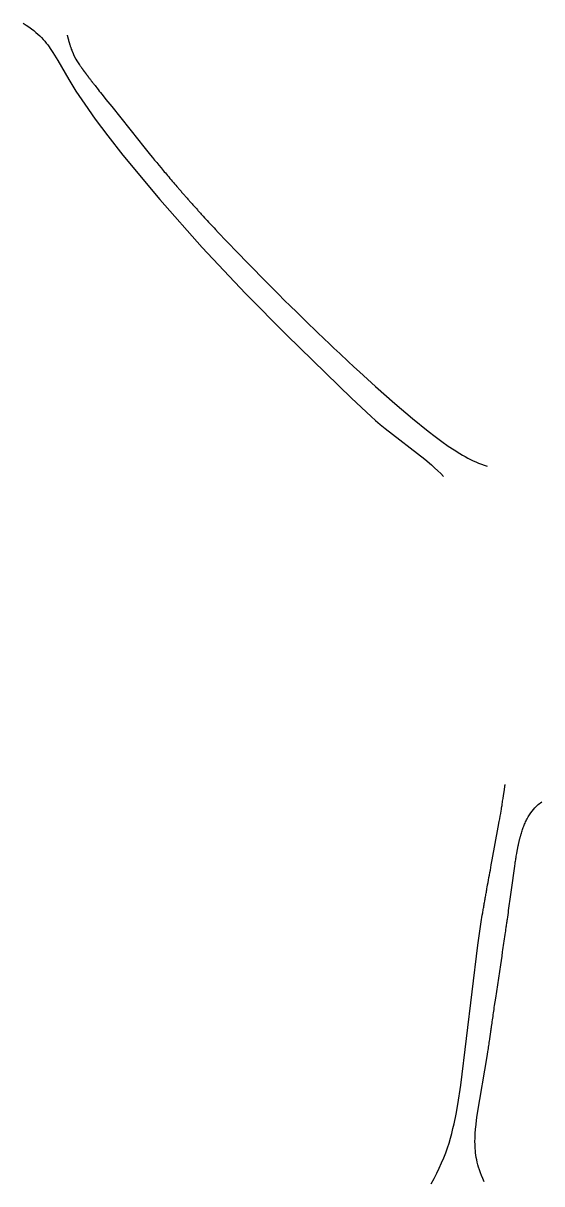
# Model space of a CAD drawing. Header units: metres. Extents: x 653 to 1977, y 530 to 958.
# Drawn here: x 652.5 to 765.9, y 672.2 to 926 of the extents above; entities that cross this region are included whole.
import ezdxf

# ---------------------------------------------------------------- set-up
doc = ezdxf.new("R2010")
doc.units = ezdxf.units.M
doc.layers.add('road2', color=15, linetype='Continuous', true_color=0xbf3f3f)

msp = doc.modelspace()

# ---------------------------------------------------------------- linework, layer by layer
at = {"layer": 'road2'}
msp.add_lwpolyline([(652.53, 925.96), (653.17, 925.55), (653.76, 925.15), (654.32, 924.75), (654.83, 924.36), (655.31, 923.96), (655.75, 923.58), (656.17, 923.19), (656.56, 922.8), (656.92, 922.41), (657.26, 922.02), (657.58, 921.62), (657.88, 921.23), (658.17, 920.82), (658.46, 920.42), (659, 919.58), (660.07, 917.8), (662.51, 913.63), (664.07, 911.12), (665.97, 908.26), (668.27, 905.01), (671.04, 901.3), (674.32, 897.12), (682.38, 887.39), (691.65, 876.9), (701.14, 866.84), (710.17, 857.74), (724.31, 844), (728.61, 839.95), (729.59, 839.09), (730.61, 838.22), (731.71, 837.33), (740.33, 830.65), (741.81, 829.39), (742.51, 828.75), (743.19, 828.12), (743.83, 827.48), (744.44, 826.84)], dxfattribs=at)
for points in [[(662.15, 923.35, 30.12), (662.16, 923.31, 30.12), (662.17, 923.26, 30.12), (662.18, 923.22, 30.12), (662.19, 923.17, 30.11), (662.21, 923.13, 30.11), (662.22, 923.08, 30.1), (662.23, 923.04, 30.09), (662.24, 922.99, 30.08), (662.25, 922.95, 30.07), (662.26, 922.9, 30.06), (662.27, 922.86, 30.04), (662.28, 922.82, 30.03), (662.3, 922.77, 30.01), (662.31, 922.73, 29.99), (662.32, 922.69, 29.97), (662.33, 922.64, 29.95), (662.34, 922.6, 29.93), (662.35, 922.56, 29.91), (662.36, 922.52, 29.88), (662.37, 922.47, 29.86), (662.39, 922.43, 29.83), (662.4, 922.39, 29.81), (662.41, 922.35, 29.78), (662.42, 922.31, 29.75), (662.43, 922.27, 29.72), (662.44, 922.23, 29.69), (662.45, 922.19, 29.65), (662.46, 922.15, 29.62), (662.47, 922.11, 29.58), (662.49, 922.07, 29.55), (662.51, 921.99, 29.47), (662.53, 921.91, 29.39), (662.55, 921.83, 29.31), (662.57, 921.76, 29.22), (662.6, 921.68, 29.12), (662.62, 921.61, 29.03), (662.64, 921.53, 28.93), (662.66, 921.46, 28.82), (662.68, 921.39, 28.72), (662.71, 921.31, 28.6), (662.73, 921.24, 28.49), (662.77, 921.1, 28.25), (662.82, 920.96, 28), (662.86, 920.83, 27.73), (662.91, 920.69, 27.45), (662.95, 920.56, 27.16), (663, 920.44, 26.86), (663.04, 920.31, 26.55), (663.13, 920.06, 25.9), (663.22, 919.82, 25.22), (663.42, 919.37, 23.79), (663.62, 918.93, 22.28), (664.05, 918.1, 19.21), (664.29, 917.7, 17.74), (664.54, 917.29, 16.36), (664.68, 917.09, 15.71), (664.81, 916.88, 15.1), (664.89, 916.78, 14.82), (664.96, 916.67, 14.54), (665.03, 916.57, 14.28), (665.11, 916.46, 14.03), (665.19, 916.35, 13.79), (665.27, 916.24, 13.57), (665.31, 916.19, 13.46), (665.35, 916.13, 13.36), (665.39, 916.07, 13.26), (665.43, 916.02, 13.16), (665.47, 915.96, 13.07), (665.51, 915.9, 12.98), (665.55, 915.85, 12.9), (665.6, 915.79, 12.82), (665.64, 915.73, 12.75), (665.66, 915.7, 12.71), (665.68, 915.67, 12.68), (665.7, 915.64, 12.64), (665.73, 915.61, 12.61), (665.75, 915.58, 12.58), (665.77, 915.55, 12.55), (665.79, 915.52, 12.52), (665.81, 915.49, 12.49), (665.84, 915.46, 12.47), (665.86, 915.43, 12.44), (665.88, 915.4, 12.42), (665.91, 915.37, 12.4), (665.93, 915.34, 12.37), (665.95, 915.31, 12.35), (665.97, 915.28, 12.33), (666, 915.24, 12.31), (666.02, 915.21, 12.3), (666.04, 915.18, 12.28), (666.07, 915.15, 12.26), (666.09, 915.12, 12.25), (666.12, 915.09, 12.24), (666.14, 915.06, 12.23), (666.16, 915.02, 12.21), (666.19, 914.99, 12.2), (666.21, 914.96, 12.2), (666.24, 914.93, 12.19), (666.26, 914.89, 12.18), (666.28, 914.86, 12.18), (666.31, 914.83, 12.17), (666.33, 914.8, 12.17), (666.36, 914.76, 12.17), (666.38, 914.73, 12.16), (666.41, 914.7, 12.16), (666.43, 914.67, 12.17), (666.46, 914.63, 12.17), (666.48, 914.6, 12.17), (666.51, 914.56, 12.17), (666.54, 914.53, 12.18), (666.56, 914.5, 12.19), (666.59, 914.46, 12.19), (666.61, 914.43, 12.2), (666.64, 914.4, 12.21), (666.66, 914.36, 12.22), (666.69, 914.33, 12.23), (666.72, 914.29, 12.24), (666.74, 914.26, 12.26), (666.77, 914.22, 12.27), (666.8, 914.19, 12.29), (666.82, 914.15, 12.3), (666.85, 914.12, 12.32), (666.88, 914.08, 12.34), (666.9, 914.05, 12.36), (666.96, 913.98, 12.4), (667.01, 913.91, 12.44), (667.07, 913.83, 12.49), (667.12, 913.76, 12.55), (667.18, 913.69, 12.6), (667.24, 913.62, 12.67), (667.29, 913.54, 12.73), (667.35, 913.47, 12.8), (667.41, 913.39, 12.87), (667.46, 913.32, 12.95), (667.52, 913.24, 13.03), (667.58, 913.17, 13.11), (667.64, 913.09, 13.2), (667.76, 912.94, 13.38), (667.88, 912.78, 13.58), (668, 912.63, 13.79), (668.13, 912.47, 14.02), (668.25, 912.31, 14.26), (668.38, 912.14, 14.51), (668.64, 911.81, 15.06), (668.9, 911.47, 15.66), (669.17, 911.13, 16.3), (669.45, 910.78, 16.99), (670.02, 910.05, 18.51), (670.62, 909.3, 20.2), (671.88, 907.72, 24.02), (677.79, 900.32, 43), (678.63, 899.28, 45.46), (679.49, 898.22, 47.85), (680.37, 897.14, 50.14), (680.81, 896.6, 51.24), (681.27, 896.04, 52.3), (681.73, 895.49, 53.33), (682.19, 894.92, 54.32), (682.67, 894.36, 55.26), (683.14, 893.79, 56.15), (683.39, 893.5, 56.58), (683.63, 893.21, 56.99), (683.87, 892.92, 57.39), (684.12, 892.63, 57.78), (684.36, 892.34, 58.15), (684.61, 892.04, 58.51), (684.86, 891.75, 58.85), (685.11, 891.45, 59.17), (685.37, 891.16, 59.48), (685.62, 890.86, 59.77), (685.88, 890.56, 60.05), (686.14, 890.26, 60.3), (686.26, 890.11, 60.43), (686.39, 889.96, 60.54), (686.52, 889.81, 60.66), (686.65, 889.66, 60.76), (686.79, 889.51, 60.87), (686.92, 889.36, 60.96), (687.05, 889.21, 61.06), (687.18, 889.05, 61.15), (687.31, 888.9, 61.23), (687.45, 888.75, 61.31), (687.58, 888.6, 61.38), (687.71, 888.45, 61.45), (687.85, 888.29, 61.51), (687.98, 888.14, 61.57), (688.12, 887.99, 61.62), (688.25, 887.83, 61.67), (688.39, 887.68, 61.71), (688.52, 887.52, 61.75), (688.66, 887.37, 61.78), (688.8, 887.22, 61.81), (688.93, 887.06, 61.83), (689.07, 886.91, 61.84), (689.21, 886.75, 61.85), (689.35, 886.59, 61.85), (689.49, 886.44, 61.85), (689.62, 886.28, 61.84), (689.76, 886.13, 61.83), (689.9, 885.97, 61.81), (690.04, 885.81, 61.78), (690.18, 885.66, 61.75), (690.33, 885.5, 61.72), (690.47, 885.34, 61.67), (690.61, 885.19, 61.63), (690.75, 885.03, 61.57), (690.89, 884.87, 61.52), (691.04, 884.71, 61.46), (691.18, 884.56, 61.39), (691.32, 884.4, 61.32), (691.47, 884.24, 61.24), (691.61, 884.08, 61.16), (691.76, 883.92, 61.07), (691.9, 883.76, 60.98), (692.19, 883.44, 60.78), (692.48, 883.13, 60.57), (692.78, 882.81, 60.34), (693.07, 882.49, 60.09), (693.37, 882.16, 59.83), (693.67, 881.84, 59.55), (693.97, 881.52, 59.25), (694.27, 881.2, 58.94), (694.57, 880.87, 58.62), (695.17, 880.23, 57.93), (695.78, 879.58, 57.2), (696.4, 878.92, 56.42), (697.02, 878.27, 55.59), (697.64, 877.62, 54.74), (698.9, 876.3, 52.93), (705.36, 869.69, 43.2), (706.68, 868.37, 41.36), (707.34, 867.71, 40.48), (708, 867.05, 39.63), (708.66, 866.39, 38.82), (709.32, 865.73, 38.06), (709.99, 865.07, 37.33), (710.65, 864.42, 36.66), (711.31, 863.77, 36.03), (711.98, 863.12, 35.44), (712.64, 862.47, 34.89), (713.3, 861.82, 34.38), (713.97, 861.18, 33.91), (714.63, 860.54, 33.47), (715.28, 859.9, 33.07), (715.94, 859.26, 32.7), (716.6, 858.63, 32.36), (717.25, 858, 32.06), (717.9, 857.38, 31.78), (718.55, 856.76, 31.53), (719.2, 856.14, 31.31), (719.84, 855.53, 31.11), (720.48, 854.93, 30.94), (721.12, 854.33, 30.79), (721.75, 853.73, 30.65), (722.38, 853.14, 30.54), (723.01, 852.56, 30.44), (723.63, 851.98, 30.36), (724.85, 850.84, 30.25), (726.06, 849.72, 30.17), (729.54, 846.56, 30.12), (733.82, 842.79, 30.12), (737.66, 839.53, 30.12), (741.09, 836.77, 30.12), (742.65, 835.57, 30.12), (744.11, 834.48, 30.12), (745.48, 833.51, 30.12), (746.76, 832.65, 30.12), (747.99, 831.88, 30.12), (748.59, 831.53, 30.12), (749.18, 831.2, 30.12), (749.77, 830.88, 30.12), (750.36, 830.59, 30.12), (750.94, 830.31, 30.12), (751.53, 830.04, 30.12), (752.12, 829.79, 30.12), (752.72, 829.55, 30.12), (753.34, 829.32, 30.12), (753.96, 829.1, 30.12)], [(741.71, 672.2, 30.12), (742.37, 673.36, 30.12), (742.97, 674.51, 30.12), (743.53, 675.64, 30.12), (744.03, 676.75, 30.12), (744.5, 677.86, 30.12), (744.92, 678.95, 30.12), (745.3, 680.03, 30.12), (745.65, 681.1, 30.12), (745.97, 682.16, 30.12), (746.25, 683.22, 30.12), (746.52, 684.27, 30.12), (746.76, 685.32, 30.12), (747.18, 687.41, 30.12), (747.55, 689.51, 30.12), (748.21, 693.73, 30.12), (751.92, 724.39, 30.12), (752.22, 726.45, 30.11), (752.37, 727.46, 30.07), (752.45, 727.96, 30.04), (752.53, 728.46, 30), (752.61, 728.96, 29.95), (752.69, 729.46, 29.89), (752.77, 729.96, 29.82), (752.85, 730.46, 29.73), (752.93, 730.95, 29.62), (753.02, 731.45, 29.49), (753.06, 731.7, 29.42), (753.1, 731.95, 29.35), (753.14, 732.2, 29.27), (753.18, 732.45, 29.18), (753.23, 732.7, 29.09), (753.27, 732.95, 28.99), (753.31, 733.2, 28.89), (753.36, 733.45, 28.78), (753.4, 733.71, 28.67), (753.45, 733.96, 28.55), (753.49, 734.21, 28.42), (753.54, 734.46, 28.28), (753.58, 734.72, 28.14), (753.63, 734.97, 27.99), (753.67, 735.23, 27.84), (753.72, 735.48, 27.68), (753.76, 735.74, 27.5), (753.81, 736, 27.33), (753.86, 736.26, 27.14), (753.9, 736.51, 26.95), (753.95, 736.77, 26.74), (754, 737.04, 26.53), (754.09, 737.56, 26.08), (754.19, 738.09, 25.6), (754.29, 738.62, 25.08), (754.39, 739.16, 24.52), (754.49, 739.7, 23.92), (754.59, 740.25, 23.28), (754.69, 740.8, 22.59), (754.8, 741.36, 21.86), (754.9, 741.92, 21.1), (755.12, 743.07, 19.46), (756.43, 750.18, 8.47), (756.64, 751.38, 6.76), (756.74, 751.98, 5.94), (756.85, 752.58, 5.16), (756.95, 753.18, 4.42), (757.05, 753.77, 3.72), (757.1, 754.07, 3.39), (757.14, 754.36, 3.07), (757.19, 754.66, 2.76), (757.24, 754.95, 2.47), (757.29, 755.25, 2.19), (757.33, 755.54, 1.93), (757.38, 755.83, 1.67), (757.43, 756.12, 1.44), (757.47, 756.41, 1.22), (757.49, 756.56, 1.12), (757.51, 756.7, 1.02), (757.54, 756.85, 0.92), (757.56, 756.99, 0.83), (757.58, 757.13, 0.74), (757.6, 757.28, 0.66), (757.62, 757.42, 0.58), (757.64, 757.56, 0.51), (757.66, 757.71, 0.44), (757.68, 757.85, 0.38), (757.71, 757.99, 0.32), (757.73, 758.13, 0.27), (757.75, 758.27, 0.22), (757.77, 758.41, 0.17), (757.79, 758.55, 0.13), (757.81, 758.7, 0.1), (757.82, 758.83, 0.07), (757.83, 758.9, 0.05), (757.84, 758.97, 0.04), (757.85, 759.04, 0.03), (757.86, 759.11, 0.02), (757.87, 759.18, 0.02), (757.88, 759.25, 0.01), (757.89, 759.32, 0.01), (757.9, 759.39, 0), (757.91, 759.46, 0), (757.92, 759.53, 0)], [(753.37, 672.66, 30.12), (753.06, 673.34, 30.12), (752.78, 674, 30.12), (752.54, 674.63, 30.12), (752.32, 675.23, 30.12), (752.13, 675.82, 30.12), (751.96, 676.38, 30.12), (751.82, 676.93, 30.12), (751.7, 677.46, 30.12), (751.6, 677.97, 30.12), (751.52, 678.48, 30.12), (751.46, 678.97, 30.12), (751.41, 679.46, 30.12), (751.37, 679.93, 30.12), (751.35, 680.41, 30.12), (751.34, 680.88, 30.12), (751.33, 681.34, 30.12), (751.35, 682.28, 30.12), (751.39, 683.22, 30.12), (751.46, 684.18, 30.12), (751.55, 685.15, 30.12), (751.67, 686.14, 30.12), (751.8, 687.17, 30.12), (754.06, 700.47, 30.11), (754.16, 701.12, 30.09), (754.21, 701.45, 30.07), (754.26, 701.78, 30.04), (754.31, 702.1, 30.01), (754.36, 702.43, 29.97), (754.41, 702.76, 29.92), (754.46, 703.1, 29.86), (754.51, 703.43, 29.79), (754.55, 703.77, 29.7), (754.6, 704.11, 29.61), (754.63, 704.28, 29.55), (754.65, 704.45, 29.49), (754.68, 704.62, 29.43), (754.7, 704.79, 29.37), (754.72, 704.96, 29.3), (754.75, 705.14, 29.23), (754.77, 705.31, 29.15), (754.8, 705.49, 29.07), (754.82, 705.66, 28.99), (754.85, 705.84, 28.9), (754.87, 706.01, 28.8), (754.9, 706.19, 28.7), (754.92, 706.37, 28.6), (754.95, 706.55, 28.49), (754.97, 706.73, 28.38), (755, 706.91, 28.26), (755.03, 707.09, 28.13), (755.05, 707.28, 28), (755.1, 707.64, 27.73), (755.16, 708.02, 27.43), (755.21, 708.39, 27.11), (755.27, 708.77, 26.76), (755.32, 709.16, 26.39), (755.38, 709.55, 25.99), (755.43, 709.94, 25.56), (755.49, 710.34, 25.1), (755.55, 710.74, 24.62), (755.61, 711.15, 24.1), (755.73, 711.98, 23), (755.86, 712.82, 21.81), (756.95, 720.05, 10.89), (757.1, 720.99, 9.57), (757.24, 721.94, 8.31), (757.38, 722.89, 7.12), (757.45, 723.37, 6.56), (757.52, 723.84, 6.02), (757.59, 724.32, 5.51), (757.66, 724.79, 5.02), (757.73, 725.27, 4.56), (757.8, 725.75, 4.14), (757.87, 726.22, 3.74), (757.94, 726.7, 3.36), (758.01, 727.18, 3.02), (758.04, 727.41, 2.85), (758.08, 727.65, 2.69), (758.11, 727.89, 2.54), (758.15, 728.13, 2.39), (758.18, 728.37, 2.25), (758.22, 728.61, 2.12), (758.25, 728.85, 1.99), (758.28, 729.09, 1.86), (758.32, 729.33, 1.75), (758.35, 729.57, 1.63), (758.39, 729.81, 1.52), (758.42, 730.05, 1.42), (758.49, 730.53, 1.23), (758.56, 731.01, 1.05), (758.63, 731.5, 0.89), (758.69, 731.98, 0.75), (758.76, 732.47, 0.63), (758.83, 732.96, 0.52), (758.9, 733.45, 0.42), (758.97, 733.95, 0.34), (759.04, 734.44, 0.26), (759.11, 734.94, 0.2), (759.18, 735.44, 0.15), (759.31, 736.45, 0.08), (759.46, 737.47, 0.03), (759.89, 740.61, 0), (760.04, 741.68, 0.01), (760.11, 742.22, 0.02), (760.15, 742.49, 0.04), (760.19, 742.76, 0.06), (760.23, 743.03, 0.08), (760.27, 743.3, 0.11), (760.32, 743.58, 0.15), (760.36, 743.85, 0.2), (760.4, 744.12, 0.25), (760.45, 744.39, 0.32), (760.5, 744.66, 0.39), (760.52, 744.8, 0.43), (760.54, 744.93, 0.47), (760.57, 745.07, 0.52), (760.59, 745.2, 0.56), (760.62, 745.34, 0.62), (760.65, 745.47, 0.67), (760.67, 745.61, 0.73), (760.7, 745.74, 0.79), (760.72, 745.87, 0.85), (760.75, 746.01, 0.92), (760.78, 746.14, 0.99), (760.81, 746.27, 1.06), (760.84, 746.41, 1.14), (760.87, 746.54, 1.22), (760.89, 746.67, 1.31), (760.92, 746.81, 1.4), (760.96, 746.94, 1.49), (760.99, 747.07, 1.59), (761.02, 747.2, 1.69), (761.05, 747.33, 1.8), (761.08, 747.46, 1.91), (761.12, 747.6, 2.02), (761.15, 747.73, 2.14), (761.18, 747.86, 2.26), (761.22, 747.99, 2.39), (761.25, 748.12, 2.52), (761.29, 748.24, 2.66), (761.33, 748.37, 2.8), (761.36, 748.5, 2.95), (761.4, 748.63, 3.1), (761.48, 748.88, 3.42), (761.56, 749.14, 3.77), (761.64, 749.39, 4.13), (761.72, 749.63, 4.52), (761.81, 749.88, 4.93), (761.9, 750.13, 5.36), (762, 750.37, 5.82), (762.09, 750.61, 6.31), (762.19, 750.85, 6.82), (762.3, 751.08, 7.35), (762.4, 751.31, 7.92), (762.51, 751.54, 8.51), (762.63, 751.77, 9.14), (762.74, 751.99, 9.79), (762.99, 752.43, 11.18), (763.25, 752.86, 12.71), (763.52, 753.28, 14.36), (763.81, 753.68, 16.16), (764.12, 754.06, 18.09), (764.45, 754.43, 20.18), (765.15, 755.13, 24.82), (765.94, 755.75, 30.12)]]:
    msp.add_polyline3d(points, dxfattribs=at)

doc.saveas('drawing.dxf')
